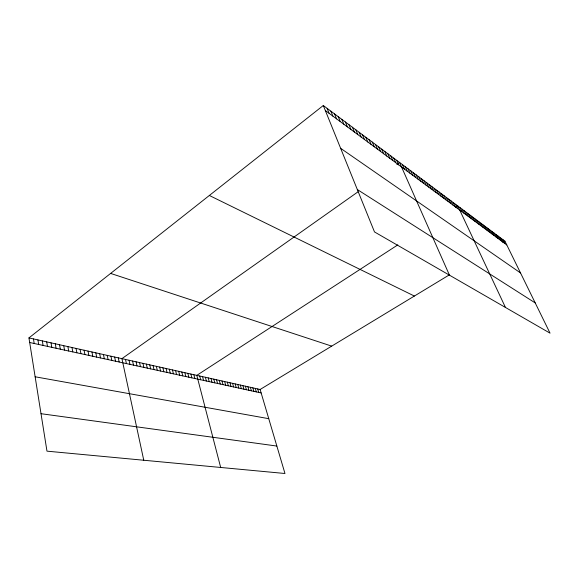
<?xml version="1.0" encoding="UTF-8"?>
<svg xmlns="http://www.w3.org/2000/svg" width="579" height="579" viewBox="0 0 579 579"><rect width="100%" height="100%" fill="white"/><g stroke="black" fill="none" stroke-linecap="round" stroke-linejoin="round"><path stroke-width="0.87" d="M28.95 337.912L260.123 389.479L284.969 473.499L46.971 451.157L28.95 337.912L323.299 105.501L504.953 241.19L550.05 333.171L374.497 231.94L323.299 105.501M358.046 191.794L121.916 358.647L143.766 460.24M396.847 164.378L399.553 162.46L449.456 275.163M397.809 244.888L196.802 375.358L220.679 467.463M455.615 207.369L457.786 205.958L505.46 307.456M260.123 389.479L449.275 274.909M502.948 242.398L504.953 241.19M41.008 413.696L276.849 446.054M35.138 376.784L268.757 418.682M29.681 342.507L261.143 392.953M110.625 273.418L331.695 346.126M209.345 195.478L414.369 296.05M357.323 189.536L535.22 302.926M340.64 148.325L520.528 272.948M325.34 110.538L506.799 244.953M503.194 239.872L505.04 243.65M501.414 238.548L503.267 242.34M499.626 237.209L501.479 241.016M497.817 235.856L499.677 239.677M495.986 234.495L497.853 238.331M494.148 233.113L496.015 236.97M492.288 231.73L494.162 235.595M490.413 230.326L492.288 234.206M488.517 228.908L490.399 232.801M486.606 227.482L488.488 231.39M484.674 226.042L486.563 229.964M482.72 224.58L484.616 228.524M480.758 223.11L482.654 227.069M478.768 221.627L480.671 225.6M476.763 220.129L478.667 224.116M474.737 218.616L476.64 222.618M472.688 217.089L474.599 221.106M470.626 215.547L472.536 219.579M468.534 213.984L470.459 218.03M466.428 212.413L468.353 216.474M464.3 210.821L466.225 214.903M462.151 209.222L464.083 213.311M459.979 207.593L461.912 211.704M455.543 204.278L457.482 208.426M453.277 202.585L455.224 206.746M450.983 200.877L452.937 205.053M448.667 199.147L450.621 203.338M446.329 197.403L448.284 201.608M443.963 195.637L445.924 199.864M441.574 193.849L443.536 198.09M439.164 192.047L441.126 196.31M436.718 190.223L438.687 194.501M434.25 188.378L436.226 192.677M431.76 186.518L433.736 190.831M429.234 184.629L431.217 188.964M426.687 182.725L428.67 187.082M424.11 180.8L426.093 185.171M421.505 178.853L423.488 183.246M418.863 176.885L420.861 181.292M416.2 174.894L418.197 179.324M413.507 172.882L415.505 177.326M410.779 170.848L412.776 175.307M408.021 168.786L410.026 173.266M405.235 166.701L407.24 171.203M402.412 164.595L404.417 169.119M396.666 160.303L398.678 164.863M393.749 158.125L395.761 162.699M390.789 155.917L392.808 160.513M387.8 153.681L389.819 158.299M384.767 151.416L386.794 156.055M381.706 149.129L383.725 153.79M378.601 146.813L380.627 151.495M375.467 144.468L377.494 149.172M372.283 142.094L374.316 146.813M369.069 139.691L371.096 144.432M365.812 137.259L367.839 142.021M362.512 134.791L364.546 139.582M359.175 132.302L361.209 137.107M355.788 129.768L357.822 134.603M352.365 127.214L354.399 132.063M348.891 124.623L350.932 129.493M345.381 121.995L347.414 126.895M341.82 119.339L343.861 124.253M338.216 116.64L340.249 121.583M334.561 113.911L336.594 118.876M330.855 111.146L332.896 116.133M327.106 108.345L329.14 113.354M257.713 388.943L258.741 392.424M255.288 388.4L256.309 391.896M252.842 387.858L253.863 391.368M250.381 387.308L251.402 390.832M247.899 386.75L248.919 390.289M245.395 386.193L246.415 389.739M242.876 385.636L243.897 389.189M240.336 385.064L241.349 388.639M237.774 384.492L238.787 388.082M235.197 383.92L236.203 387.517M232.592 383.341L233.605 386.953M229.972 382.755L230.978 386.381M227.33 382.162L228.336 385.802M224.666 381.568L225.672 385.223M221.981 380.975L222.98 384.637M219.275 380.367L220.273 384.043M216.546 379.759L217.545 383.45M213.796 379.144L214.787 382.849M211.017 378.528L212.015 382.241M208.223 377.899L209.214 381.633M205.4 377.276L206.392 381.018M202.563 376.639L203.547 380.403M199.69 376.003L200.681 379.773M193.849 374.7L194.833 378.5M190.875 374.034L191.852 377.848M187.871 373.361L188.848 377.197M184.846 372.688L185.816 376.538M181.792 372.007L182.754 375.865M178.708 371.32L179.671 375.199M175.596 370.625L176.559 374.519M172.462 369.923L173.418 373.831M169.3 369.221L170.255 373.144M166.108 368.505L167.063 372.449M162.894 367.788L163.835 371.747M159.645 367.064L160.586 371.038M156.366 366.333L157.307 370.321M153.059 365.595L154 369.597M149.722 364.85L150.656 368.874M146.357 364.104L147.283 368.135M142.962 363.344L143.882 367.397M139.532 362.577L140.451 366.652M136.072 361.81L136.991 365.892M132.584 361.028L133.496 365.132M129.059 360.247L129.964 364.365M125.505 359.45L126.403 363.59M118.29 357.844L119.18 362.013M114.635 357.026L115.518 361.216M110.936 356.201L111.819 360.406M107.209 355.368L108.085 359.595M103.446 354.529L104.314 358.77M99.646 353.682L100.507 357.945M95.81 352.828L96.664 357.105M91.938 351.96L92.785 356.259M88.022 351.091L88.869 355.405M84.078 350.208L84.91 354.543M80.083 349.318L80.915 353.675M76.059 348.42L76.877 352.792M71.991 347.509L72.802 351.909M67.881 346.597L68.684 351.012M63.726 345.67L64.53 350.1M59.536 344.737L60.325 349.188M55.302 343.788L56.083 348.261M51.017 342.833L51.792 347.328M46.696 341.871L47.464 346.38M42.325 340.893L43.085 345.431M37.917 339.909L38.663 344.469M33.459 338.918L34.197 343.492"/></g></svg>
